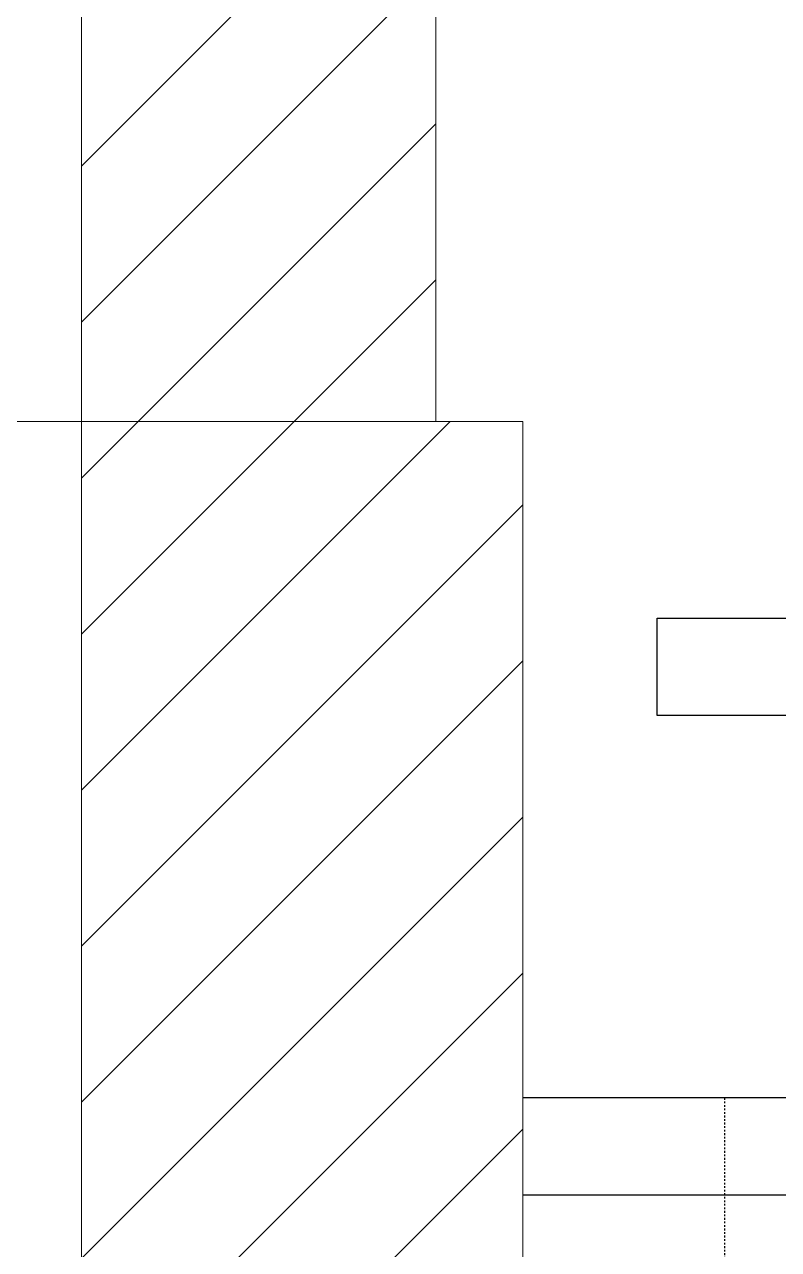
# Model space of a CAD drawing. Extents: x 273215 to 281797, y -454106 to -451256.
# Drawn here: x 280471.3 to 280514.1, y -452345.1 to -452275.7 of the extents above; entities that cross this region are included whole.
import ezdxf

# ---------------------------------------------------------------- set-up
doc = ezdxf.new("R2010")
doc.units = 0
doc.header["$MEASUREMENT"] = 0
doc.linetypes.add('DASHDOT2', pattern=[0.5, 0.25, -0.125, 0, -0.125])
doc.layers.get('0').update_dxf_attribs({"linetype": 'CONTINUOUS'})
for name, color, linetype, lineweight in [('2', 2, 'CONTINUOUS', 25), ('kaçış', 240, 'CONTINUOUS', 35), ('MİMARİKOLON', 7, 'CONTINUOUS', 50)]:
    doc.layers.add(name, color=color, linetype=linetype, lineweight=lineweight)
doc.layers.add('ıvır zıvır', color=225, linetype='CONTINUOUS')

msp = doc.modelspace()

# ---------------------------------------------------------------- hatches: boundary and pattern name
at = {"layer": 'ıvır zıvır', "lineweight": 15, "ltscale": 2}
h = msp.add_hatch(dxfattribs=at)
h.set_pattern_fill('ANSI31', scale=50, style=0)
h.set_pattern_definition([(45, (303957.9084, -343682.39), (-4.41941738, 4.41941738), [])])
h.paths.add_polyline_path([(280664.281, -452298.174), (280639.281, -452298.174), (280639.281, -452348.174), (280664.281, -452348.174)])
h.paths.add_polyline_path([(280499.569, -452298.174), (280474.569, -452298.174), (280474.569, -452348.174), (280499.569, -452348.174)])
h.paths.add_polyline_path([(280617.425, -452208.559), (280617.425, -452188.482), (280569.634, -452188.482), (280569.644, -452208.559)], flags=16)
h.paths.add_polyline_path([(280664.281, -452188.482), (280634.401, -452188.482), (280634.401, -452208.559), (280644.646, -452208.559), (280644.646, -452298.174), (280664.281, -452298.174)])
h.paths.add_polyline_path([(280569.634, -452188.482), (280474.569, -452188.482), (280474.569, -452298.174), (280494.646, -452298.174), (280494.646, -452208.559), (280569.644, -452208.559)])

# ---------------------------------------------------------------- linework, layer by layer
for p, q in [((280639.281, -452336.494), (280499.569, -452336.494)), ((280499.569, -452341.983), (280639.281, -452341.983))]:
    msp.add_line(p, q)
at = {"layer": '2', "color": 4, "linetype": 'DASHDOT2', "ltscale": 0.25}
msp.add_line((280510.999, -452336.494), (280510.999, -453745.132), dxfattribs=at)
at = {"layer": '2', "color": 7}
msp.add_lwpolyline([(280539.176, -452314.823), (280507.176, -452314.823), (280507.176, -452309.323), (280539.176, -452309.323)], close=True, dxfattribs=at)
at = {"layer": 'kaçış', "color": 7, "linetype": 'Continuous', "lineweight": 15}
for p, q in [((280474.569, -452298.174), (280474.569, -452188.482)), ((280494.646, -452298.174), (280494.646, -452208.559)), ((280499.569, -452298.174), (280356.206, -452298.174))]:
    msp.add_line(p, q, dxfattribs=at)
at = {"layer": 'MİMARİKOLON', "color": 7, "lineweight": 15}
msp.add_lwpolyline([(280474.569, -452298.174), (280499.569, -452298.174), (280499.569, -452348.174), (280474.569, -452348.174)], close=True, dxfattribs=at)
msp.add_lwpolyline([(280474.569, -452298.174), (280499.569, -452298.174), (280499.569, -452348.174), (280474.569, -452348.174)], close=True, dxfattribs=at)

doc.saveas('drawing.dxf')
